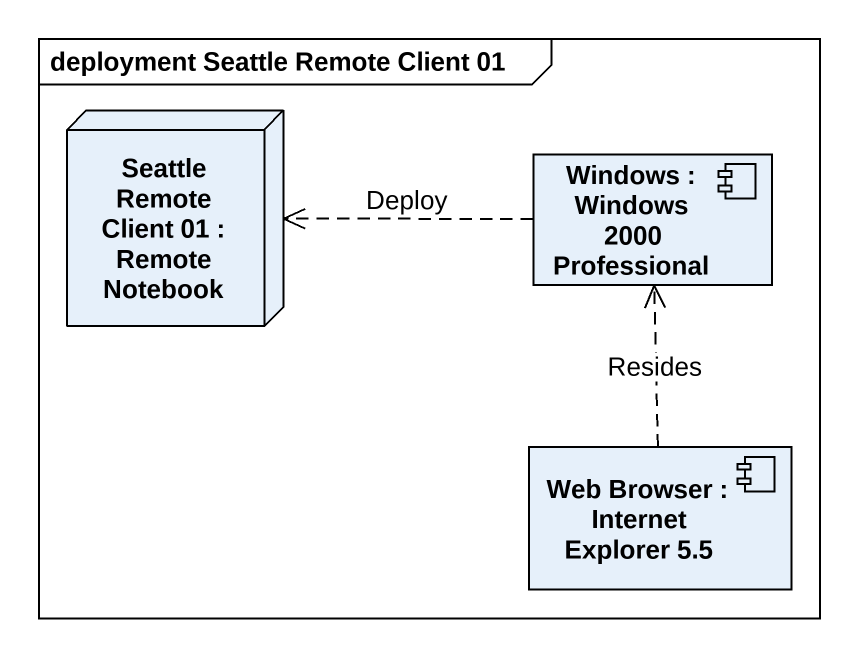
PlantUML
@startuml
mainframe deployment Seattle Remote Client 01
node "Seattle Remote Client 01 : Remote Notebook" as Seattle_Remote_Client_01
component "Windows : Windows 2000 Professional" as Windows
component "Web Browser : Internet Explorer 5.5" as Web_Browser
Windows .left.> Seattle_Remote_Client_01 : Deploy
Web_Browser .up.> Windows : Resides
@enduml
